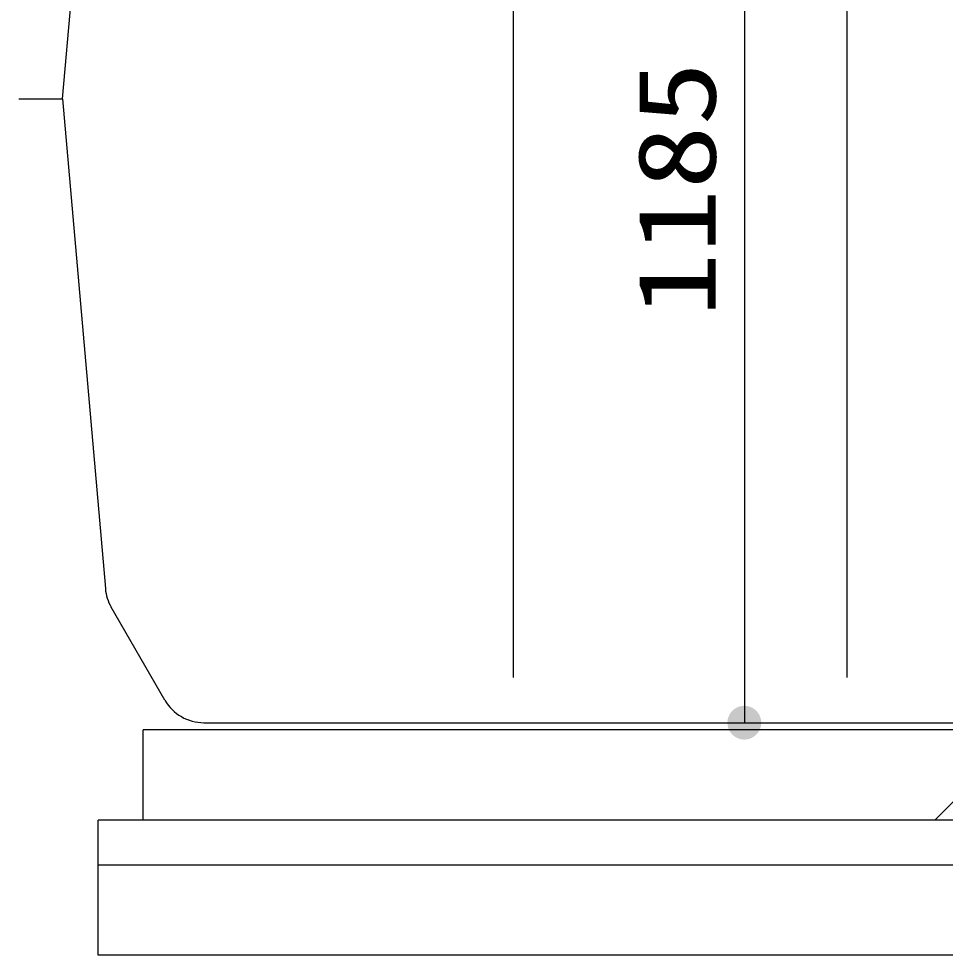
# Model space of a CAD drawing. Units: millimetres, scale not verified. Extents: x -8093 to 8093, y -5792 to 5792.
# Drawn here: x -5866 to -4838, y -3115 to -2076 of the extents above; entities that cross this region are included whole.
import ezdxf
from ezdxf.enums import TextEntityAlignment as Align

# ---------------------------------------------------------------- set-up
doc = ezdxf.new("R2010")
doc.units = ezdxf.units.MM
doc.header["$LTSCALE"] = 30
for name, color, linetype, lineweight in [('0-1_00クル-フ-0躯体', 3, 'Continuous', 25), ('0-2_00クル-フ-1機器', 2, 'Continuous', 25), ('0-4_00クル-フ-6寸法', 132, 'Continuous', 25)]:
    doc.layers.add(name, color=color, linetype=linetype, lineweight=lineweight)
doc.styles.add('ＭＳ ゴシック', font='')
doc.styles.get('ＭＳ ゴシック').set_extended_font_data('MS Gothic')

msp = doc.modelspace()

# ---------------------------------------------------------------- linework, layer by layer
at = {"layer": '0-1_00クル-フ-0躯体'}
for p, q in [((-5317.09, -1462.54), (-5317.09, -2806.54)), ((-4947.09, -1462.54), (-4947.09, -2806.54)), ((-5817.09, -2164.54), (-5768.83, -1612.93)), ((-5865.63, -2164.54), (-5817.09, -2164.54)), ((-5817.09, -2164.54), (-5769.56, -2707.79)), ((-5703.52, -2831.54), (-5763.05, -2728.43)), ((-5660.22, -2856.54), (-4193.95, -2856.54))]:
    msp.add_line(p, q, dxfattribs=at)
for centre, start, end in [((-5719.75, -2703.43), 185, 210), ((-5660.22, -2806.54), 210, 270)]:
    msp.add_arc(centre, 50, start, end, dxfattribs=at)
at = {"layer": '0-2_00クル-フ-1機器'}
for p, q in [((-4147.6, -2864.54), (-5727.6, -2864.54)), ((-5727.6, -2964.54), (-5727.6, -2864.54)), ((-4849.64, -2964.54), (-4749.64, -2864.54)), ((-5777.6, -3114.54), (-5777.6, -2964.54)), ((-4097.6, -2964.54), (-5777.6, -2964.54)), ((-4097.6, -3014.54), (-5777.6, -3014.54)), ((-4097.6, -3114.54), (-5777.6, -3114.54))]:
    msp.add_line(p, q, dxfattribs=at)
at = {"layer": '0-4_00クル-フ-6寸法', "color": 4}
for p in [(-5060.77, -1671.54), (-5095.76, -2856.54)]:
    msp.add_line(p, (-5060.77, -2856.54), dxfattribs=at)
at = {"layer": '0-4_00クル-フ-6寸法'}
for points in [[(-5060.77, -2856.54), (-5076.6, -2846.49), (-5075.22, -2844.59)], [(-5060.77, -2856.54), (-5075.22, -2844.59), (-5073.61, -2842.87)], [(-5060.77, -2856.54), (-5073.61, -2842.87), (-5071.79, -2841.37)], [(-5060.77, -2856.54), (-5071.79, -2841.37), (-5069.8, -2840.11)], [(-5060.77, -2856.54), (-5069.8, -2840.11), (-5067.67, -2839.11)], [(-5060.77, -2856.54), (-5067.67, -2839.11), (-5065.43, -2838.38)], [(-5060.77, -2856.54), (-5065.43, -2838.38), (-5063.12, -2837.94)], [(-5060.77, -2856.54), (-5063.12, -2837.94), (-5060.77, -2837.79)], [(-5060.77, -2856.54), (-5060.77, -2837.79), (-5058.42, -2837.94)], [(-5060.77, -2856.54), (-5058.42, -2837.94), (-5056.11, -2838.38)], [(-5060.77, -2856.54), (-5056.11, -2838.38), (-5053.87, -2839.11)], [(-5060.77, -2856.54), (-5053.87, -2839.11), (-5051.74, -2840.11)], [(-5060.77, -2856.54), (-5051.74, -2840.11), (-5049.75, -2841.37)], [(-5060.77, -2856.54), (-5049.75, -2841.37), (-5047.94, -2842.87)], [(-5060.77, -2856.54), (-5047.94, -2842.87), (-5046.32, -2844.59)], [(-5060.77, -2856.54), (-5046.32, -2844.59), (-5044.94, -2846.49)], [(-5060.77, -2856.54), (-5079.48, -2855.36), (-5079.19, -2853.03)], [(-5060.77, -2856.54), (-5079.48, -2857.72), (-5079.48, -2855.36)], [(-5060.77, -2856.54), (-5079.19, -2860.05), (-5079.48, -2857.72)], [(-5060.77, -2856.54), (-5079.19, -2853.03), (-5078.6, -2850.75)], [(-5060.77, -2856.54), (-5078.6, -2862.34), (-5079.19, -2860.05)], [(-5060.77, -2856.54), (-5078.6, -2850.75), (-5077.74, -2848.56)], [(-5060.77, -2856.54), (-5077.74, -2864.52), (-5078.6, -2862.34)], [(-5060.77, -2856.54), (-5077.74, -2848.56), (-5076.6, -2846.49)], [(-5060.77, -2856.54), (-5076.6, -2866.59), (-5077.74, -2864.52)], [(-5060.77, -2856.54), (-5075.22, -2868.49), (-5076.6, -2866.59)], [(-5060.77, -2856.54), (-5073.61, -2870.21), (-5075.22, -2868.49)], [(-5060.77, -2856.54), (-5071.79, -2871.71), (-5073.61, -2870.21)], [(-5060.77, -2856.54), (-5069.8, -2872.97), (-5071.79, -2871.71)], [(-5060.77, -2856.54), (-5067.67, -2873.97), (-5069.8, -2872.97)], [(-5060.77, -2856.54), (-5065.43, -2874.7), (-5067.67, -2873.97)], [(-5060.77, -2856.54), (-5063.12, -2875.14), (-5065.43, -2874.7)], [(-5060.77, -2856.54), (-5060.77, -2875.29), (-5063.12, -2875.14)], [(-5060.77, -2856.54), (-5044.94, -2846.49), (-5043.81, -2848.56)], [(-5060.77, -2856.54), (-5043.81, -2848.56), (-5042.94, -2850.75)], [(-5060.77, -2856.54), (-5042.94, -2850.75), (-5042.35, -2853.03)], [(-5060.77, -2856.54), (-5042.35, -2853.03), (-5042.06, -2855.36)], [(-5060.77, -2856.54), (-5042.06, -2855.36), (-5042.06, -2857.72)], [(-5060.77, -2856.54), (-5058.42, -2875.14), (-5060.77, -2875.29)], [(-5060.77, -2856.54), (-5056.11, -2874.7), (-5058.42, -2875.14)], [(-5060.77, -2856.54), (-5053.87, -2873.97), (-5056.11, -2874.7)], [(-5060.77, -2856.54), (-5051.74, -2872.97), (-5053.87, -2873.97)], [(-5060.77, -2856.54), (-5049.75, -2871.71), (-5051.74, -2872.97)], [(-5060.77, -2856.54), (-5047.94, -2870.21), (-5049.75, -2871.71)], [(-5060.77, -2856.54), (-5046.32, -2868.49), (-5047.94, -2870.21)], [(-5060.77, -2856.54), (-5044.94, -2866.59), (-5046.32, -2868.49)], [(-5060.77, -2856.54), (-5043.81, -2864.52), (-5044.94, -2866.59)], [(-5060.77, -2856.54), (-5042.94, -2862.34), (-5043.81, -2864.52)], [(-5060.77, -2856.54), (-5042.35, -2860.05), (-5042.94, -2862.34)], [(-5060.77, -2856.54), (-5042.06, -2857.72), (-5042.35, -2860.05)]]:
    msp.add_solid(points, dxfattribs=at)

# ---------------------------------------------------------------- texts
at = {"layer": '0-4_00クル-フ-6寸法', "color": 3, "style": 'ＭＳ ゴシック', "width": 1.2}
msp.add_text('1185', height=86.66, rotation=90, dxfattribs=at).set_placement((-5066.62, -2406.33), align=Align.BOTTOM_LEFT)

doc.saveas('drawing.dxf')
